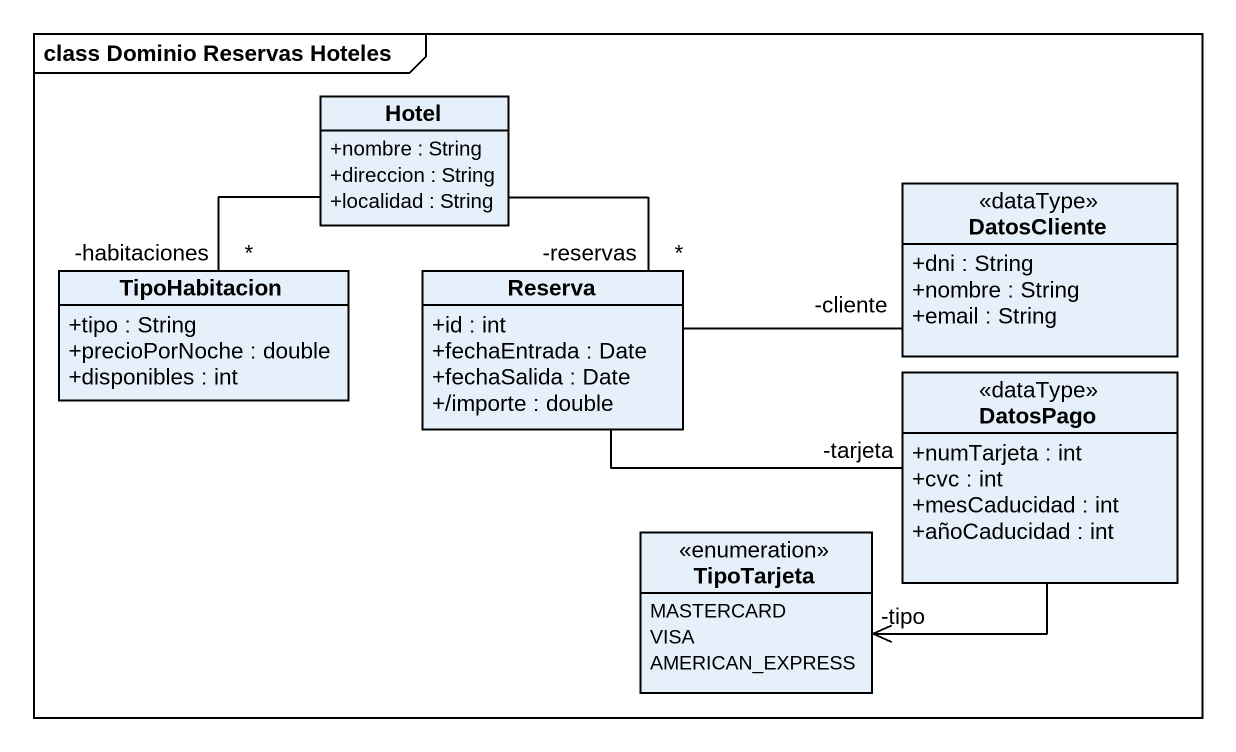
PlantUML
@startuml
mainframe class Dominio Reservas Hoteles
hide circle
hide empty members
skinparam classAttributeIconSize 0
class Hotel {
  +nombre : String
  +direccion : String
  +localidad : String
}
class DatosCliente <<dataType>> {
  +dni : String
  +nombre : String
  +email : String
}
class TipoHabitacion {
  +tipo : String
  +precioPorNoche : double
  +disponibles : int
}
class Reserva {
  +id : int
  +fechaEntrada : Date
  +fechaSalida : Date
  +/importe : double
}
class DatosPago <<dataType>> {
  +numTarjeta : int
  +cvc : int
  +mesCaducidad : int
  +añoCaducidad : int
}
enum TipoTarjeta {
  MASTERCARD
  VISA
  AMERICAN_EXPRESS
}
Hotel -- "-habitaciones\n*" TipoHabitacion
Hotel -- "-reservas\n*" Reserva
Reserva -right- "-cliente" DatosCliente
Reserva -right- "-tarjeta" DatosPago
TipoTarjeta "-tipo" <-right- DatosPago
@enduml
